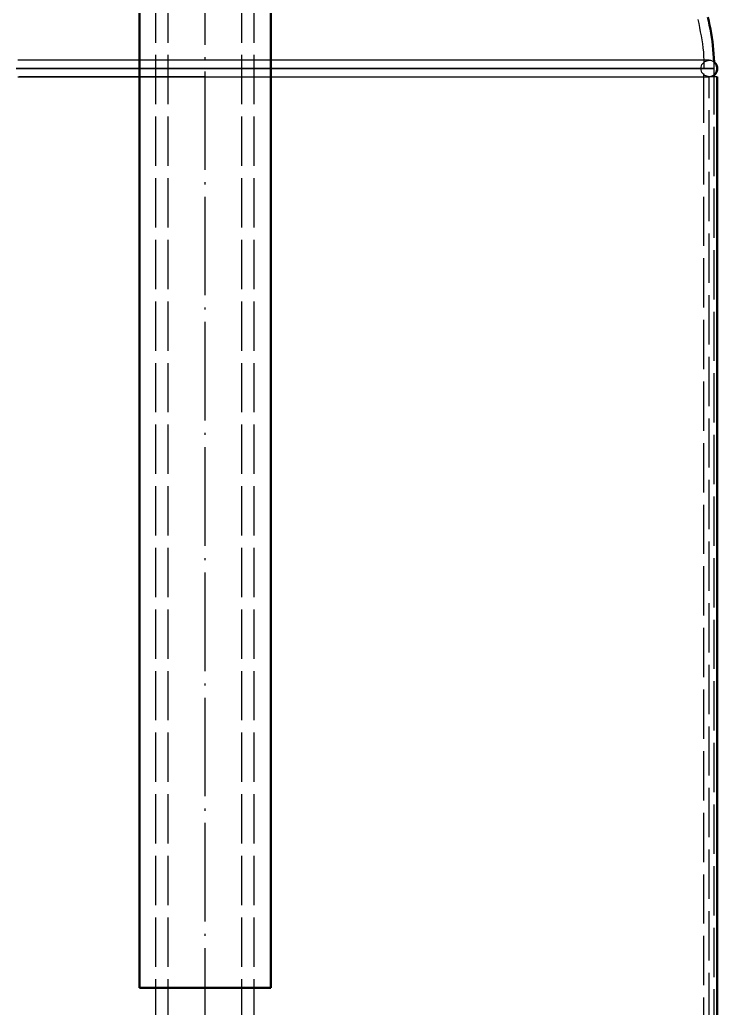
# Model space of a CAD drawing. Header units: millimetres. Extents: x 0 to 594, y 0 to 420.
# Drawn here: x 230.5 to 272.9, y 256.1 to 316.3 of the extents above; entities that cross this region are included whole.
import ezdxf

# ---------------------------------------------------------------- set-up
doc = ezdxf.new("R2010")
doc.units = ezdxf.units.MM
doc.linetypes.add('ISO02-TRAZOS', pattern=[3.75, 3, -0.75])
doc.linetypes.add('ISO04-TRAZO-PUNTO', pattern=[7.625, 6, -0.75, 0.125, -0.75])
for name, color, linetype, lineweight in [('01-VISIBLE', 7, 'CONTINUOUS', 50), ('02-OCULTA', 4, 'ISO02-TRAZOS', 25), ('03-EJE', 1, 'ISO04-TRAZO-PUNTO', 25)]:
    doc.layers.add(name, color=color, linetype=linetype, lineweight=lineweight)

msp = doc.modelspace()

# ---------------------------------------------------------------- linework, layer by layer
at = {"layer": '01-VISIBLE'}
for p, q in [((237.746, 339.277), (237.746, 257.351)), ((245.746, 339.277), (245.746, 257.351)), ((272.746, 312.804), (272.746, 312.913)), ((272.933, 240.101), (272.933, 312.804))]:
    msp.add_line(p, q, dxfattribs=at)
for points in [[(272.74, 313.699), (272.73, 313.95), (272.714, 314.201), (272.694, 314.451), (272.668, 314.702), (272.638, 314.951), (272.603, 315.2), (272.562, 315.448), (272.517, 315.696), (272.468, 315.942), (272.413, 316.188), (272.354, 316.432)], [(272.933, 313.304), (272.928, 313.379), (272.91, 313.453), (272.882, 313.523), (272.844, 313.589), (272.796, 313.648), (272.74, 313.699)], [(272.933, 313.304), (272.928, 313.229), (272.911, 313.157), (272.884, 313.087), (272.847, 313.022), (272.8, 312.964), (272.746, 312.913)], [(245.746, 257.351), (245.496, 257.351), (245.246, 257.351), (244.996, 257.351), (244.746, 257.351), (244.496, 257.351), (244.246, 257.351), (243.996, 257.351), (243.746, 257.351), (243.496, 257.351), (243.246, 257.351), (242.996, 257.351), (242.746, 257.351), (242.496, 257.351), (242.246, 257.351), (241.996, 257.351), (241.746, 257.351), (241.496, 257.351), (241.246, 257.351), (240.996, 257.351), (240.746, 257.351), (240.496, 257.351), (240.246, 257.351), (239.996, 257.351), (239.746, 257.351), (239.496, 257.351), (239.246, 257.351), (238.996, 257.351), (238.746, 257.351), (238.496, 257.351), (238.246, 257.351), (237.996, 257.351), (237.746, 257.351)]]:
    msp.add_lwpolyline(points, dxfattribs=at)
at = {"layer": '02-OCULTA'}
for p, q in [((238.746, 194.876), (238.746, 333.251)), ((239.496, 194.876), (239.496, 333.251)), ((243.996, 194.876), (243.996, 333.251)), ((244.746, 194.876), (244.746, 333.251)), ((272.121, 182.501), (272.121, 313.304)), ((272.746, 312.913), (272.746, 313.304)), ((272.433, 191.508), (272.433, 312.804)), ((272.433, 191.508), (272.433, 312.804)), ((272.933, 312.804), (272.433, 312.804)), ((272.933, 312.804), (272.433, 312.804)), ((272.746, 183.001), (272.746, 312.804)), ((272.933, 183.001), (272.933, 312.804))]:
    msp.add_line(p, q, dxfattribs=at)
for points in [[(271.75, 316.28), (271.805, 316.036), (271.856, 315.79), (271.903, 315.544), (271.947, 315.297), (271.989, 315.05), (272.028, 314.803), (272.064, 314.555), (272.091, 314.306), (272.107, 314.055), (272.116, 313.805), (272.12, 313.554), (272.121, 313.304)], [(272.433, 313.804), (272.183, 313.804), (271.932, 313.804), (271.682, 313.804), (271.431, 313.804), (271.181, 313.804), (270.93, 313.804), (270.68, 313.804), (270.429, 313.804), (270.179, 313.804), (269.928, 313.804), (269.678, 313.804), (269.427, 313.804), (269.177, 313.804), (268.926, 313.804), (268.676, 313.804), (268.425, 313.804), (268.175, 313.804), (267.924, 313.804), (267.674, 313.804), (267.423, 313.804), (267.173, 313.804), (266.922, 313.804), (266.672, 313.804), (266.421, 313.804), (266.171, 313.804), (265.92, 313.804), (265.67, 313.804), (265.419, 313.804), (265.168, 313.804), (264.918, 313.804), (264.667, 313.804), (264.417, 313.804), (264.166, 313.804), (263.916, 313.804), (263.665, 313.804), (263.415, 313.804), (263.164, 313.804), (262.914, 313.804), (262.663, 313.804), (262.413, 313.804), (262.162, 313.804), (261.912, 313.804), (261.661, 313.804), (261.411, 313.804), (261.16, 313.804), (260.91, 313.804), (260.659, 313.804), (260.409, 313.804), (260.158, 313.804), (259.908, 313.804), (259.657, 313.804), (259.407, 313.804), (259.156, 313.804), (258.906, 313.804), (258.655, 313.804), (258.405, 313.804), (258.154, 313.804), (257.904, 313.804), (257.653, 313.804), (257.403, 313.804), (257.152, 313.804), (256.902, 313.804), (256.651, 313.804), (256.401, 313.804), (256.15, 313.804), (255.9, 313.804), (255.649, 313.804), (255.399, 313.804), (255.148, 313.804), (254.898, 313.804), (254.647, 313.804), (254.397, 313.804), (254.146, 313.804), (253.896, 313.804), (253.645, 313.804), (253.395, 313.804), (253.144, 313.804), (252.893, 313.804), (252.643, 313.804), (252.392, 313.804), (252.142, 313.804), (251.891, 313.804), (251.641, 313.804), (251.39, 313.804), (251.14, 313.804), (250.889, 313.804), (250.639, 313.804), (250.388, 313.804), (250.138, 313.804), (249.887, 313.804), (249.637, 313.804), (249.386, 313.804), (249.136, 313.804), (248.885, 313.804), (248.635, 313.804), (248.384, 313.804), (248.134, 313.804), (247.883, 313.804), (247.633, 313.804), (247.382, 313.804), (247.132, 313.804), (246.881, 313.804), (246.631, 313.804), (246.38, 313.804), (246.13, 313.804), (245.879, 313.804), (245.629, 313.804), (245.378, 313.804), (245.128, 313.804), (244.877, 313.804), (244.627, 313.804), (244.376, 313.804), (244.126, 313.804), (243.875, 313.804), (243.625, 313.804), (243.374, 313.804), (243.124, 313.804), (242.873, 313.804), (242.623, 313.804), (242.372, 313.804), (242.122, 313.804), (241.871, 313.804), (241.621, 313.804), (241.37, 313.804), (241.12, 313.804), (240.869, 313.804), (240.618, 313.804), (240.368, 313.804), (240.117, 313.804), (239.867, 313.804), (239.616, 313.804), (239.366, 313.804), (239.115, 313.804), (238.865, 313.804), (238.614, 313.804), (238.364, 313.804), (238.113, 313.804), (237.863, 313.804), (237.612, 313.804), (237.362, 313.804), (237.111, 313.804), (236.861, 313.804), (236.61, 313.804), (236.36, 313.804), (236.109, 313.804), (235.859, 313.804), (235.608, 313.804), (235.358, 313.804), (235.107, 313.804), (234.857, 313.804), (234.606, 313.804), (234.356, 313.804), (234.105, 313.804), (233.855, 313.804), (233.604, 313.804), (233.354, 313.804), (233.103, 313.804), (232.853, 313.804), (232.602, 313.804), (232.352, 313.804), (232.101, 313.804), (231.851, 313.804), (231.6, 313.804), (231.35, 313.804), (231.099, 313.804), (230.849, 313.804), (230.598, 313.804), (230.348, 313.804)], [(241.746, 313.804), (241.494, 313.804), (241.243, 313.804), (240.991, 313.804), (240.74, 313.804), (240.488, 313.804), (240.237, 313.804), (239.985, 313.804), (239.733, 313.804), (239.482, 313.804), (239.23, 313.804), (238.979, 313.804), (238.727, 313.804), (238.476, 313.804), (238.224, 313.804), (237.973, 313.804), (237.721, 313.804), (237.47, 313.804), (237.218, 313.804), (236.967, 313.804), (236.715, 313.804), (236.464, 313.804), (236.212, 313.804), (235.96, 313.804), (235.709, 313.804), (235.457, 313.804), (235.206, 313.804), (234.954, 313.804), (234.703, 313.804), (234.451, 313.804), (234.2, 313.804), (233.948, 313.804), (233.697, 313.804), (233.445, 313.804), (233.194, 313.804), (232.942, 313.804), (232.69, 313.804), (232.439, 313.804), (232.187, 313.804), (231.936, 313.804), (231.684, 313.804), (231.433, 313.804), (231.181, 313.804), (230.93, 313.804), (230.678, 313.804), (230.427, 313.804)], [(272.433, 313.804), (272.182, 313.804), (271.93, 313.804), (271.679, 313.804), (271.427, 313.804), (271.176, 313.804), (270.924, 313.804), (270.673, 313.804), (270.421, 313.804), (270.169, 313.804), (269.918, 313.804), (269.666, 313.804), (269.415, 313.804), (269.163, 313.804), (268.912, 313.804), (268.66, 313.804), (268.409, 313.804), (268.157, 313.804), (267.906, 313.804), (267.654, 313.804), (267.403, 313.804), (267.151, 313.804), (266.899, 313.804), (266.648, 313.804), (266.396, 313.804), (266.145, 313.804), (265.893, 313.804), (265.642, 313.804), (265.39, 313.804), (265.139, 313.804), (264.887, 313.804), (264.636, 313.804), (264.384, 313.804), (264.133, 313.804), (263.881, 313.804), (263.629, 313.804), (263.378, 313.804), (263.126, 313.804), (262.875, 313.804), (262.623, 313.804), (262.372, 313.804), (262.12, 313.804), (261.869, 313.804), (261.617, 313.804), (261.366, 313.804), (261.114, 313.804), (260.863, 313.804), (260.611, 313.804), (260.36, 313.804), (260.108, 313.804), (259.856, 313.804), (259.605, 313.804), (259.353, 313.804), (259.102, 313.804), (258.85, 313.804), (258.599, 313.804), (258.347, 313.804), (258.096, 313.804), (257.844, 313.804), (257.593, 313.804), (257.341, 313.804), (257.09, 313.804), (256.838, 313.804), (256.586, 313.804), (256.335, 313.804), (256.083, 313.804), (255.832, 313.804), (255.58, 313.804), (255.329, 313.804), (255.077, 313.804), (254.826, 313.804), (254.574, 313.804), (254.323, 313.804), (254.071, 313.804), (253.82, 313.804), (253.568, 313.804), (253.316, 313.804), (253.065, 313.804), (252.813, 313.804), (252.562, 313.804), (252.31, 313.804), (252.059, 313.804), (251.807, 313.804), (251.556, 313.804), (251.304, 313.804), (251.053, 313.804), (250.801, 313.804), (250.55, 313.804), (250.298, 313.804), (250.046, 313.804), (249.795, 313.804), (249.543, 313.804), (249.292, 313.804), (249.04, 313.804), (248.789, 313.804), (248.537, 313.804), (248.286, 313.804), (248.034, 313.804), (247.783, 313.804), (247.531, 313.804), (247.28, 313.804), (247.028, 313.804), (246.777, 313.804), (246.525, 313.804), (246.273, 313.804), (246.022, 313.804), (245.77, 313.804), (245.519, 313.804), (245.267, 313.804), (245.016, 313.804), (244.764, 313.804), (244.513, 313.804), (244.261, 313.804), (244.01, 313.804), (243.758, 313.804), (243.507, 313.804), (243.255, 313.804), (243.003, 313.804), (242.752, 313.804), (242.5, 313.804), (242.249, 313.804), (241.997, 313.804), (241.746, 313.804)], [(272.433, 312.804), (272.183, 312.871), (272, 313.054), (271.933, 313.304), (272, 313.554), (272.183, 313.737), (272.433, 313.804)], [(272.74, 313.699), (272.695, 313.73), (272.646, 313.756), (272.595, 313.777), (272.542, 313.792), (272.488, 313.801), (272.433, 313.804)], [(272.746, 313.304), (272.746, 313.369), (272.745, 313.435), (272.744, 313.501), (272.743, 313.567), (272.742, 313.633), (272.74, 313.699)], [(241.746, 313.304), (241.496, 313.304), (241.246, 313.304), (240.996, 313.304), (240.746, 313.304), (240.496, 313.304), (240.246, 313.304), (239.996, 313.304), (239.746, 313.304), (239.496, 313.304), (239.246, 313.304), (238.996, 313.304), (238.746, 313.304), (238.496, 313.304), (238.246, 313.304), (237.996, 313.304), (237.746, 313.304), (237.496, 313.304), (237.246, 313.304), (236.996, 313.304), (236.746, 313.304), (236.496, 313.304), (236.246, 313.304), (235.996, 313.304), (235.746, 313.304), (235.496, 313.304), (235.246, 313.304), (234.996, 313.304), (234.746, 313.304), (234.496, 313.304), (234.246, 313.304), (233.996, 313.304), (233.746, 313.304), (233.496, 313.304), (233.246, 313.304), (232.996, 313.304), (232.746, 313.304), (232.496, 313.304), (232.246, 313.304), (231.996, 313.304), (231.746, 313.304), (231.496, 313.304), (231.246, 313.304), (230.996, 313.304), (230.746, 313.304), (230.496, 313.304), (230.246, 313.304)], [(230.246, 313.304), (230.496, 313.304), (230.746, 313.304), (230.996, 313.304), (231.246, 313.304), (231.496, 313.304), (231.746, 313.304), (231.996, 313.304), (232.246, 313.304), (232.496, 313.304), (232.746, 313.304), (232.996, 313.304), (233.246, 313.304), (233.496, 313.304), (233.746, 313.304), (233.996, 313.304), (234.246, 313.304), (234.496, 313.304), (234.746, 313.304), (234.996, 313.304), (235.246, 313.304), (235.496, 313.304), (235.746, 313.304), (235.996, 313.304), (236.246, 313.304), (236.496, 313.304), (236.746, 313.304), (236.996, 313.304), (237.246, 313.304), (237.496, 313.304), (237.746, 313.304), (237.996, 313.304), (238.246, 313.304), (238.496, 313.304), (238.746, 313.304), (238.996, 313.304), (239.246, 313.304), (239.496, 313.304), (239.746, 313.304), (239.996, 313.304), (240.246, 313.304), (240.496, 313.304), (240.746, 313.304), (240.996, 313.304), (241.246, 313.304), (241.496, 313.304), (241.746, 313.304), (241.996, 313.304), (242.246, 313.304), (242.496, 313.304), (242.746, 313.304), (242.996, 313.304), (243.246, 313.304), (243.496, 313.304), (243.746, 313.304), (243.996, 313.304), (244.246, 313.304), (244.496, 313.304), (244.746, 313.304), (244.996, 313.304), (245.246, 313.304), (245.496, 313.304), (245.746, 313.304), (245.996, 313.304), (246.246, 313.304), (246.496, 313.304), (246.746, 313.304), (246.996, 313.304), (247.246, 313.304), (247.496, 313.304), (247.746, 313.304), (247.996, 313.304), (248.246, 313.304), (248.496, 313.304), (248.746, 313.304), (248.996, 313.304), (249.246, 313.304), (249.496, 313.304), (249.746, 313.304), (249.996, 313.304), (250.246, 313.304), (250.496, 313.304), (250.746, 313.304), (250.996, 313.304), (251.246, 313.304), (251.496, 313.304), (251.746, 313.304), (251.996, 313.304), (252.246, 313.304), (252.496, 313.304), (252.746, 313.304), (252.996, 313.304), (253.246, 313.304), (253.496, 313.304), (253.746, 313.304), (253.996, 313.304), (254.246, 313.304), (254.496, 313.304), (254.746, 313.304), (254.996, 313.304), (255.246, 313.304), (255.496, 313.304), (255.746, 313.304), (255.996, 313.304), (256.246, 313.304), (256.496, 313.304), (256.746, 313.304), (256.996, 313.304), (257.246, 313.304), (257.496, 313.304), (257.746, 313.304), (257.996, 313.304), (258.246, 313.304), (258.496, 313.304), (258.746, 313.304), (258.996, 313.304), (259.246, 313.304), (259.496, 313.304), (259.746, 313.304), (259.996, 313.304), (260.246, 313.304), (260.496, 313.304), (260.746, 313.304), (260.996, 313.304), (261.246, 313.304), (261.496, 313.304), (261.746, 313.304), (261.996, 313.304), (262.246, 313.304), (262.496, 313.304), (262.746, 313.304), (262.996, 313.304), (263.246, 313.304), (263.496, 313.304), (263.746, 313.304), (263.996, 313.304), (264.246, 313.304), (264.496, 313.304), (264.746, 313.304), (264.996, 313.304), (265.246, 313.304), (265.496, 313.304), (265.746, 313.304), (265.996, 313.304), (266.246, 313.304), (266.496, 313.304), (266.746, 313.304), (266.996, 313.304), (267.246, 313.304), (267.496, 313.304), (267.746, 313.304), (267.996, 313.304), (268.246, 313.304), (268.496, 313.304), (268.746, 313.304), (268.996, 313.304), (269.246, 313.304), (269.496, 313.304), (269.746, 313.304), (269.996, 313.304), (270.246, 313.304), (270.496, 313.304), (270.746, 313.304), (270.996, 313.304), (271.246, 313.304), (271.496, 313.304), (271.746, 313.304), (271.996, 313.304), (272.246, 313.304), (272.496, 313.304), (272.746, 313.304)], [(241.746, 313.304), (241.496, 313.304), (241.246, 313.304), (240.996, 313.304), (240.746, 313.304), (240.496, 313.304), (240.246, 313.304), (239.996, 313.304), (239.746, 313.304), (239.496, 313.304), (239.246, 313.304), (238.996, 313.304), (238.746, 313.304), (238.496, 313.304), (238.246, 313.304), (237.996, 313.304), (237.746, 313.304), (237.496, 313.304), (237.246, 313.304), (236.996, 313.304), (236.746, 313.304), (236.496, 313.304), (236.246, 313.304), (235.996, 313.304), (235.746, 313.304), (235.496, 313.304), (235.246, 313.304), (234.996, 313.304), (234.746, 313.304), (234.496, 313.304), (234.246, 313.304), (233.996, 313.304), (233.746, 313.304), (233.496, 313.304), (233.246, 313.304), (232.996, 313.304), (232.746, 313.304), (232.496, 313.304), (232.246, 313.304), (231.996, 313.304), (231.746, 313.304), (231.496, 313.304), (231.246, 313.304), (230.996, 313.304), (230.746, 313.304), (230.496, 313.304), (230.246, 313.304)], [(230.246, 313.304), (230.496, 313.304), (230.746, 313.304), (230.996, 313.304), (231.246, 313.304), (231.496, 313.304), (231.746, 313.304), (231.996, 313.304), (232.246, 313.304), (232.496, 313.304), (232.746, 313.304), (232.996, 313.304), (233.246, 313.304), (233.496, 313.304), (233.746, 313.304), (233.996, 313.304), (234.246, 313.304), (234.496, 313.304), (234.746, 313.304), (234.996, 313.304), (235.246, 313.304), (235.496, 313.304), (235.746, 313.304), (235.996, 313.304), (236.246, 313.304), (236.496, 313.304), (236.746, 313.304), (236.996, 313.304), (237.246, 313.304), (237.496, 313.304), (237.746, 313.304), (237.996, 313.304), (238.246, 313.304), (238.496, 313.304), (238.746, 313.304), (238.996, 313.304), (239.246, 313.304), (239.496, 313.304), (239.746, 313.304), (239.996, 313.304), (240.246, 313.304), (240.496, 313.304), (240.746, 313.304), (240.996, 313.304), (241.246, 313.304), (241.496, 313.304), (241.746, 313.304), (241.996, 313.304), (242.246, 313.304), (242.496, 313.304), (242.746, 313.304), (242.996, 313.304), (243.246, 313.304), (243.496, 313.304), (243.746, 313.304), (243.996, 313.304), (244.246, 313.304), (244.496, 313.304), (244.746, 313.304), (244.996, 313.304), (245.246, 313.304), (245.496, 313.304), (245.746, 313.304), (245.996, 313.304), (246.246, 313.304), (246.496, 313.304), (246.746, 313.304), (246.996, 313.304), (247.246, 313.304), (247.496, 313.304), (247.746, 313.304), (247.996, 313.304), (248.246, 313.304), (248.496, 313.304), (248.746, 313.304), (248.996, 313.304), (249.246, 313.304), (249.496, 313.304), (249.746, 313.304), (249.996, 313.304), (250.246, 313.304), (250.496, 313.304), (250.746, 313.304), (250.996, 313.304), (251.246, 313.304), (251.496, 313.304), (251.746, 313.304), (251.996, 313.304), (252.246, 313.304), (252.496, 313.304), (252.746, 313.304), (252.996, 313.304), (253.246, 313.304), (253.496, 313.304), (253.746, 313.304), (253.996, 313.304), (254.246, 313.304), (254.496, 313.304), (254.746, 313.304), (254.996, 313.304), (255.246, 313.304), (255.496, 313.304), (255.746, 313.304), (255.996, 313.304), (256.246, 313.304), (256.496, 313.304), (256.746, 313.304), (256.996, 313.304), (257.246, 313.304), (257.496, 313.304), (257.746, 313.304), (257.996, 313.304), (258.246, 313.304), (258.496, 313.304), (258.746, 313.304), (258.996, 313.304), (259.246, 313.304), (259.496, 313.304), (259.746, 313.304), (259.996, 313.304), (260.246, 313.304), (260.496, 313.304), (260.746, 313.304), (260.996, 313.304), (261.246, 313.304), (261.496, 313.304), (261.746, 313.304), (261.996, 313.304), (262.246, 313.304), (262.496, 313.304), (262.746, 313.304), (262.996, 313.304), (263.246, 313.304), (263.496, 313.304), (263.746, 313.304), (263.996, 313.304), (264.246, 313.304), (264.496, 313.304), (264.746, 313.304), (264.996, 313.304), (265.246, 313.304), (265.496, 313.304), (265.746, 313.304), (265.996, 313.304), (266.246, 313.304), (266.496, 313.304), (266.746, 313.304), (266.996, 313.304), (267.246, 313.304), (267.496, 313.304), (267.746, 313.304), (267.996, 313.304), (268.246, 313.304), (268.496, 313.304), (268.746, 313.304), (268.996, 313.304), (269.246, 313.304), (269.496, 313.304), (269.746, 313.304), (269.996, 313.304), (270.246, 313.304), (270.496, 313.304), (270.746, 313.304), (270.996, 313.304), (271.246, 313.304), (271.496, 313.304), (271.746, 313.304), (271.996, 313.304), (272.246, 313.304), (272.496, 313.304), (272.746, 313.304)], [(230.371, 313.304), (230.621, 313.304), (230.871, 313.304), (231.121, 313.304), (231.371, 313.304), (231.621, 313.304), (231.871, 313.304), (232.121, 313.304), (232.371, 313.304), (232.621, 313.304), (232.871, 313.304), (233.121, 313.304), (233.371, 313.304), (233.621, 313.304), (233.871, 313.304), (234.121, 313.304), (234.371, 313.304), (234.621, 313.304), (234.871, 313.304), (235.121, 313.304), (235.371, 313.304), (235.621, 313.304), (235.871, 313.304), (236.121, 313.304), (236.371, 313.304), (236.621, 313.304), (236.871, 313.304), (237.121, 313.304), (237.371, 313.304), (237.621, 313.304), (237.871, 313.304), (238.121, 313.304), (238.371, 313.304), (238.621, 313.304), (238.871, 313.304), (239.121, 313.304), (239.371, 313.304), (239.621, 313.304), (239.871, 313.304), (240.121, 313.304), (240.371, 313.304), (240.621, 313.304), (240.871, 313.304), (241.121, 313.304), (241.371, 313.304), (241.621, 313.304), (241.871, 313.304), (242.121, 313.304), (242.371, 313.304), (242.621, 313.304), (242.871, 313.304), (243.121, 313.304), (243.371, 313.304), (243.621, 313.304), (243.871, 313.304), (244.121, 313.304), (244.371, 313.304), (244.621, 313.304), (244.871, 313.304), (245.121, 313.304), (245.371, 313.304), (245.621, 313.304), (245.871, 313.304), (246.121, 313.304), (246.371, 313.304), (246.621, 313.304), (246.871, 313.304), (247.121, 313.304), (247.371, 313.304), (247.621, 313.304), (247.871, 313.304), (248.121, 313.304), (248.371, 313.304), (248.621, 313.304), (248.871, 313.304), (249.121, 313.304), (249.371, 313.304), (249.621, 313.304), (249.871, 313.304), (250.121, 313.304), (250.371, 313.304), (250.621, 313.304), (250.871, 313.304), (251.121, 313.304), (251.371, 313.304), (251.621, 313.304), (251.871, 313.304), (252.121, 313.304), (252.371, 313.304), (252.621, 313.304), (252.871, 313.304), (253.121, 313.304), (253.371, 313.304), (253.621, 313.304), (253.871, 313.304), (254.121, 313.304), (254.371, 313.304), (254.621, 313.304), (254.871, 313.304), (255.121, 313.304), (255.371, 313.304), (255.621, 313.304), (255.871, 313.304), (256.121, 313.304), (256.371, 313.304), (256.621, 313.304), (256.871, 313.304), (257.121, 313.304), (257.371, 313.304), (257.621, 313.304), (257.871, 313.304), (258.121, 313.304), (258.371, 313.304), (258.621, 313.304), (258.871, 313.304), (259.121, 313.304), (259.371, 313.304), (259.621, 313.304), (259.871, 313.304), (260.121, 313.304), (260.371, 313.304), (260.621, 313.304), (260.871, 313.304), (261.121, 313.304), (261.371, 313.304), (261.621, 313.304), (261.871, 313.304), (262.121, 313.304), (262.371, 313.304), (262.621, 313.304), (262.871, 313.304), (263.121, 313.304), (263.371, 313.304), (263.621, 313.304), (263.871, 313.304), (264.121, 313.304), (264.371, 313.304), (264.621, 313.304), (264.871, 313.304), (265.121, 313.304), (265.371, 313.304), (265.621, 313.304), (265.871, 313.304), (266.121, 313.304), (266.371, 313.304), (266.621, 313.304), (266.871, 313.304), (267.121, 313.304), (267.371, 313.304), (267.621, 313.304), (267.871, 313.304), (268.121, 313.304), (268.371, 313.304), (268.621, 313.304), (268.871, 313.304), (269.121, 313.304), (269.371, 313.304), (269.621, 313.304), (269.871, 313.304), (270.121, 313.304), (270.371, 313.304), (270.621, 313.304), (270.871, 313.304), (271.121, 313.304), (271.371, 313.304), (271.621, 313.304), (271.871, 313.304), (272.121, 313.304)], [(230.371, 313.304), (230.621, 313.304), (230.871, 313.304), (231.121, 313.304), (231.371, 313.304), (231.621, 313.304), (231.871, 313.304), (232.121, 313.304), (232.371, 313.304), (232.621, 313.304), (232.871, 313.304), (233.121, 313.304), (233.371, 313.304), (233.621, 313.304), (233.871, 313.304), (234.121, 313.304), (234.371, 313.304), (234.621, 313.304), (234.871, 313.304), (235.121, 313.304), (235.371, 313.304), (235.621, 313.304), (235.871, 313.304), (236.121, 313.304), (236.371, 313.304), (236.621, 313.304), (236.871, 313.304), (237.121, 313.304), (237.371, 313.304), (237.621, 313.304), (237.871, 313.304), (238.121, 313.304), (238.371, 313.304), (238.621, 313.304), (238.871, 313.304), (239.121, 313.304), (239.371, 313.304), (239.621, 313.304), (239.871, 313.304), (240.121, 313.304), (240.371, 313.304), (240.621, 313.304), (240.871, 313.304), (241.121, 313.304), (241.371, 313.304), (241.621, 313.304), (241.871, 313.304), (242.121, 313.304), (242.371, 313.304), (242.621, 313.304), (242.871, 313.304), (243.121, 313.304), (243.371, 313.304), (243.621, 313.304), (243.871, 313.304), (244.121, 313.304), (244.371, 313.304), (244.621, 313.304), (244.871, 313.304), (245.121, 313.304), (245.371, 313.304), (245.621, 313.304), (245.871, 313.304), (246.121, 313.304), (246.371, 313.304), (246.621, 313.304), (246.871, 313.304), (247.121, 313.304), (247.371, 313.304), (247.621, 313.304), (247.871, 313.304), (248.121, 313.304), (248.371, 313.304), (248.621, 313.304), (248.871, 313.304), (249.121, 313.304), (249.371, 313.304), (249.621, 313.304), (249.871, 313.304), (250.121, 313.304), (250.371, 313.304), (250.621, 313.304), (250.871, 313.304), (251.121, 313.304), (251.371, 313.304), (251.621, 313.304), (251.871, 313.304), (252.121, 313.304), (252.371, 313.304), (252.621, 313.304), (252.871, 313.304), (253.121, 313.304), (253.371, 313.304), (253.621, 313.304), (253.871, 313.304), (254.121, 313.304), (254.371, 313.304), (254.621, 313.304), (254.871, 313.304), (255.121, 313.304), (255.371, 313.304), (255.621, 313.304), (255.871, 313.304), (256.121, 313.304), (256.371, 313.304), (256.621, 313.304), (256.871, 313.304), (257.121, 313.304), (257.371, 313.304), (257.621, 313.304), (257.871, 313.304), (258.121, 313.304), (258.371, 313.304), (258.621, 313.304), (258.871, 313.304), (259.121, 313.304), (259.371, 313.304), (259.621, 313.304), (259.871, 313.304), (260.121, 313.304), (260.371, 313.304), (260.621, 313.304), (260.871, 313.304), (261.121, 313.304), (261.371, 313.304), (261.621, 313.304), (261.871, 313.304), (262.121, 313.304), (262.371, 313.304), (262.621, 313.304), (262.871, 313.304), (263.121, 313.304), (263.371, 313.304), (263.621, 313.304), (263.871, 313.304), (264.121, 313.304), (264.371, 313.304), (264.621, 313.304), (264.871, 313.304), (265.121, 313.304), (265.371, 313.304), (265.621, 313.304), (265.871, 313.304), (266.121, 313.304), (266.371, 313.304), (266.621, 313.304), (266.871, 313.304), (267.121, 313.304), (267.371, 313.304), (267.621, 313.304), (267.871, 313.304), (268.121, 313.304), (268.371, 313.304), (268.621, 313.304), (268.871, 313.304), (269.121, 313.304), (269.371, 313.304), (269.621, 313.304), (269.871, 313.304), (270.121, 313.304), (270.371, 313.304), (270.621, 313.304), (270.871, 313.304), (271.121, 313.304), (271.371, 313.304), (271.621, 313.304), (271.871, 313.304), (272.121, 313.304)], [(241.746, 313.304), (241.495, 313.304), (241.244, 313.304), (240.993, 313.304), (240.742, 313.304), (240.491, 313.304), (240.24, 313.304), (239.989, 313.304), (239.738, 313.304), (239.486, 313.304), (239.235, 313.304), (238.984, 313.304), (238.733, 313.304), (238.482, 313.304), (238.231, 313.304), (237.98, 313.304), (237.729, 313.304), (237.478, 313.304), (237.227, 313.304), (236.976, 313.304), (236.725, 313.304), (236.474, 313.304), (236.223, 313.304), (235.972, 313.304), (235.721, 313.304), (235.47, 313.304), (235.219, 313.304), (234.968, 313.304), (234.717, 313.304), (234.466, 313.304), (234.215, 313.304), (233.964, 313.304), (233.713, 313.304), (233.462, 313.304), (233.211, 313.304), (232.96, 313.304), (232.709, 313.304), (232.458, 313.304), (232.207, 313.304), (231.955, 313.304), (231.704, 313.304), (231.453, 313.304), (231.202, 313.304), (230.951, 313.304), (230.7, 313.304), (230.449, 313.304)], [(241.746, 313.304), (241.495, 313.304), (241.244, 313.304), (240.993, 313.304), (240.742, 313.304), (240.491, 313.304), (240.24, 313.304), (239.989, 313.304), (239.738, 313.304), (239.486, 313.304), (239.235, 313.304), (238.984, 313.304), (238.733, 313.304), (238.482, 313.304), (238.231, 313.304), (237.98, 313.304), (237.729, 313.304), (237.478, 313.304), (237.227, 313.304), (236.976, 313.304), (236.725, 313.304), (236.474, 313.304), (236.223, 313.304), (235.972, 313.304), (235.721, 313.304), (235.47, 313.304), (235.219, 313.304), (234.968, 313.304), (234.717, 313.304), (234.466, 313.304), (234.215, 313.304), (233.964, 313.304), (233.713, 313.304), (233.462, 313.304), (233.211, 313.304), (232.96, 313.304), (232.709, 313.304), (232.458, 313.304), (232.207, 313.304), (231.955, 313.304), (231.704, 313.304), (231.453, 313.304), (231.202, 313.304), (230.951, 313.304), (230.7, 313.304), (230.449, 313.304)], [(272.746, 313.304), (272.496, 313.304), (272.246, 313.304), (271.996, 313.304), (271.746, 313.304), (271.496, 313.304), (271.246, 313.304), (270.996, 313.304), (270.746, 313.304), (270.496, 313.304), (270.246, 313.304), (269.996, 313.304), (269.746, 313.304), (269.496, 313.304), (269.246, 313.304), (268.996, 313.304), (268.746, 313.304), (268.496, 313.304), (268.246, 313.304), (267.996, 313.304), (267.746, 313.304), (267.496, 313.304), (267.246, 313.304), (266.996, 313.304), (266.746, 313.304), (266.496, 313.304), (266.246, 313.304), (265.996, 313.304), (265.746, 313.304), (265.496, 313.304), (265.246, 313.304), (264.996, 313.304), (264.746, 313.304), (264.496, 313.304), (264.246, 313.304), (263.996, 313.304), (263.746, 313.304), (263.496, 313.304), (263.246, 313.304), (262.996, 313.304), (262.746, 313.304), (262.496, 313.304), (262.246, 313.304), (261.996, 313.304), (261.746, 313.304), (261.496, 313.304), (261.246, 313.304), (260.996, 313.304), (260.746, 313.304), (260.496, 313.304), (260.246, 313.304), (259.996, 313.304), (259.746, 313.304), (259.496, 313.304), (259.246, 313.304), (258.996, 313.304), (258.746, 313.304), (258.496, 313.304), (258.246, 313.304), (257.996, 313.304), (257.746, 313.304), (257.496, 313.304), (257.246, 313.304), (256.996, 313.304), (256.746, 313.304), (256.496, 313.304), (256.246, 313.304), (255.996, 313.304), (255.746, 313.304), (255.496, 313.304), (255.246, 313.304), (254.996, 313.304), (254.746, 313.304), (254.496, 313.304), (254.246, 313.304), (253.996, 313.304), (253.746, 313.304), (253.496, 313.304), (253.246, 313.304), (252.996, 313.304), (252.746, 313.304), (252.496, 313.304), (252.246, 313.304), (251.996, 313.304), (251.746, 313.304), (251.496, 313.304), (251.246, 313.304), (250.996, 313.304), (250.746, 313.304), (250.496, 313.304), (250.246, 313.304), (249.996, 313.304), (249.746, 313.304), (249.496, 313.304), (249.246, 313.304), (248.996, 313.304), (248.746, 313.304), (248.496, 313.304), (248.246, 313.304), (247.996, 313.304), (247.746, 313.304), (247.496, 313.304), (247.246, 313.304), (246.996, 313.304), (246.746, 313.304), (246.496, 313.304), (246.246, 313.304), (245.996, 313.304), (245.746, 313.304), (245.496, 313.304), (245.246, 313.304), (244.996, 313.304), (244.746, 313.304), (244.496, 313.304), (244.246, 313.304), (243.996, 313.304), (243.746, 313.304), (243.496, 313.304), (243.246, 313.304), (242.996, 313.304), (242.746, 313.304), (242.496, 313.304), (242.246, 313.304), (241.996, 313.304), (241.746, 313.304)], [(272.121, 313.304), (271.87, 313.304), (271.619, 313.304), (271.368, 313.304), (271.117, 313.304), (270.866, 313.304), (270.615, 313.304), (270.364, 313.304), (270.113, 313.304), (269.861, 313.304), (269.61, 313.304), (269.359, 313.304), (269.108, 313.304), (268.857, 313.304), (268.606, 313.304), (268.355, 313.304), (268.104, 313.304), (267.853, 313.304), (267.602, 313.304), (267.351, 313.304), (267.1, 313.304), (266.849, 313.304), (266.598, 313.304), (266.347, 313.304), (266.096, 313.304), (265.845, 313.304), (265.594, 313.304), (265.343, 313.304), (265.092, 313.304), (264.841, 313.304), (264.59, 313.304), (264.339, 313.304), (264.088, 313.304), (263.837, 313.304), (263.586, 313.304), (263.335, 313.304), (263.084, 313.304), (262.833, 313.304), (262.582, 313.304), (262.33, 313.304), (262.079, 313.304), (261.828, 313.304), (261.577, 313.304), (261.326, 313.304), (261.075, 313.304), (260.824, 313.304), (260.573, 313.304), (260.322, 313.304), (260.071, 313.304), (259.82, 313.304), (259.569, 313.304), (259.318, 313.304), (259.067, 313.304), (258.816, 313.304), (258.565, 313.304), (258.314, 313.304), (258.063, 313.304), (257.812, 313.304), (257.561, 313.304), (257.31, 313.304), (257.059, 313.304), (256.808, 313.304), (256.557, 313.304), (256.306, 313.304), (256.055, 313.304), (255.804, 313.304), (255.553, 313.304), (255.302, 313.304), (255.051, 313.304), (254.799, 313.304), (254.548, 313.304), (254.297, 313.304), (254.046, 313.304), (253.795, 313.304), (253.544, 313.304), (253.293, 313.304), (253.042, 313.304), (252.791, 313.304), (252.54, 313.304), (252.289, 313.304), (252.038, 313.304), (251.787, 313.304), (251.536, 313.304), (251.285, 313.304), (251.034, 313.304), (250.783, 313.304), (250.532, 313.304), (250.281, 313.304), (250.03, 313.304), (249.779, 313.304), (249.528, 313.304), (249.277, 313.304), (249.026, 313.304), (248.775, 313.304), (248.524, 313.304), (248.273, 313.304), (248.022, 313.304), (247.771, 313.304), (247.52, 313.304), (247.269, 313.304), (247.017, 313.304), (246.766, 313.304), (246.515, 313.304), (246.264, 313.304), (246.013, 313.304), (245.762, 313.304), (245.511, 313.304), (245.26, 313.304), (245.009, 313.304), (244.758, 313.304), (244.507, 313.304), (244.256, 313.304), (244.005, 313.304), (243.754, 313.304), (243.503, 313.304), (243.252, 313.304), (243.001, 313.304), (242.75, 313.304), (242.499, 313.304), (242.248, 313.304), (241.997, 313.304), (241.746, 313.304)], [(272.746, 313.304), (272.496, 313.304), (272.246, 313.304), (271.996, 313.304), (271.746, 313.304), (271.496, 313.304), (271.246, 313.304), (270.996, 313.304), (270.746, 313.304), (270.496, 313.304), (270.246, 313.304), (269.996, 313.304), (269.746, 313.304), (269.496, 313.304), (269.246, 313.304), (268.996, 313.304), (268.746, 313.304), (268.496, 313.304), (268.246, 313.304), (267.996, 313.304), (267.746, 313.304), (267.496, 313.304), (267.246, 313.304), (266.996, 313.304), (266.746, 313.304), (266.496, 313.304), (266.246, 313.304), (265.996, 313.304), (265.746, 313.304), (265.496, 313.304), (265.246, 313.304), (264.996, 313.304), (264.746, 313.304), (264.496, 313.304), (264.246, 313.304), (263.996, 313.304), (263.746, 313.304), (263.496, 313.304), (263.246, 313.304), (262.996, 313.304), (262.746, 313.304), (262.496, 313.304), (262.246, 313.304), (261.996, 313.304), (261.746, 313.304), (261.496, 313.304), (261.246, 313.304), (260.996, 313.304), (260.746, 313.304), (260.496, 313.304), (260.246, 313.304), (259.996, 313.304), (259.746, 313.304), (259.496, 313.304), (259.246, 313.304), (258.996, 313.304), (258.746, 313.304), (258.496, 313.304), (258.246, 313.304), (257.996, 313.304), (257.746, 313.304), (257.496, 313.304), (257.246, 313.304), (256.996, 313.304), (256.746, 313.304), (256.496, 313.304), (256.246, 313.304), (255.996, 313.304), (255.746, 313.304), (255.496, 313.304), (255.246, 313.304), (254.996, 313.304), (254.746, 313.304), (254.496, 313.304), (254.246, 313.304), (253.996, 313.304), (253.746, 313.304), (253.496, 313.304), (253.246, 313.304), (252.996, 313.304), (252.746, 313.304), (252.496, 313.304), (252.246, 313.304), (251.996, 313.304), (251.746, 313.304), (251.496, 313.304), (251.246, 313.304), (250.996, 313.304), (250.746, 313.304), (250.496, 313.304), (250.246, 313.304), (249.996, 313.304), (249.746, 313.304), (249.496, 313.304), (249.246, 313.304), (248.996, 313.304), (248.746, 313.304), (248.496, 313.304), (248.246, 313.304), (247.996, 313.304), (247.746, 313.304), (247.496, 313.304), (247.246, 313.304), (246.996, 313.304), (246.746, 313.304), (246.496, 313.304), (246.246, 313.304), (245.996, 313.304), (245.746, 313.304), (245.496, 313.304), (245.246, 313.304), (244.996, 313.304), (244.746, 313.304), (244.496, 313.304), (244.246, 313.304), (243.996, 313.304), (243.746, 313.304), (243.496, 313.304), (243.246, 313.304), (242.996, 313.304), (242.746, 313.304), (242.496, 313.304), (242.246, 313.304), (241.996, 313.304), (241.746, 313.304)], [(272.121, 313.304), (271.87, 313.304), (271.619, 313.304), (271.368, 313.304), (271.117, 313.304), (270.866, 313.304), (270.615, 313.304), (270.364, 313.304), (270.113, 313.304), (269.861, 313.304), (269.61, 313.304), (269.359, 313.304), (269.108, 313.304), (268.857, 313.304), (268.606, 313.304), (268.355, 313.304), (268.104, 313.304), (267.853, 313.304), (267.602, 313.304), (267.351, 313.304), (267.1, 313.304), (266.849, 313.304), (266.598, 313.304), (266.347, 313.304), (266.096, 313.304), (265.845, 313.304), (265.594, 313.304), (265.343, 313.304), (265.092, 313.304), (264.841, 313.304), (264.59, 313.304), (264.339, 313.304), (264.088, 313.304), (263.837, 313.304), (263.586, 313.304), (263.335, 313.304), (263.084, 313.304), (262.833, 313.304), (262.582, 313.304), (262.33, 313.304), (262.079, 313.304), (261.828, 313.304), (261.577, 313.304), (261.326, 313.304), (261.075, 313.304), (260.824, 313.304), (260.573, 313.304), (260.322, 313.304), (260.071, 313.304), (259.82, 313.304), (259.569, 313.304), (259.318, 313.304), (259.067, 313.304), (258.816, 313.304), (258.565, 313.304), (258.314, 313.304), (258.063, 313.304), (257.812, 313.304), (257.561, 313.304), (257.31, 313.304), (257.059, 313.304), (256.808, 313.304), (256.557, 313.304), (256.306, 313.304), (256.055, 313.304), (255.804, 313.304), (255.553, 313.304), (255.302, 313.304), (255.051, 313.304), (254.799, 313.304), (254.548, 313.304), (254.297, 313.304), (254.046, 313.304), (253.795, 313.304), (253.544, 313.304), (253.293, 313.304), (253.042, 313.304), (252.791, 313.304), (252.54, 313.304), (252.289, 313.304), (252.038, 313.304), (251.787, 313.304), (251.536, 313.304), (251.285, 313.304), (251.034, 313.304), (250.783, 313.304), (250.532, 313.304), (250.281, 313.304), (250.03, 313.304), (249.779, 313.304), (249.528, 313.304), (249.277, 313.304), (249.026, 313.304), (248.775, 313.304), (248.524, 313.304), (248.273, 313.304), (248.022, 313.304), (247.771, 313.304), (247.52, 313.304), (247.269, 313.304), (247.017, 313.304), (246.766, 313.304), (246.515, 313.304), (246.264, 313.304), (246.013, 313.304), (245.762, 313.304), (245.511, 313.304), (245.26, 313.304), (245.009, 313.304), (244.758, 313.304), (244.507, 313.304), (244.256, 313.304), (244.005, 313.304), (243.754, 313.304), (243.503, 313.304), (243.252, 313.304), (243.001, 313.304), (242.75, 313.304), (242.499, 313.304), (242.248, 313.304), (241.997, 313.304), (241.746, 313.304)], [(272.746, 312.913), (272.7, 312.881), (272.651, 312.853), (272.599, 312.832), (272.545, 312.816), (272.489, 312.807), (272.433, 312.804)], [(230.348, 312.804), (230.598, 312.804), (230.849, 312.804), (231.099, 312.804), (231.35, 312.804), (231.6, 312.804), (231.851, 312.804), (232.101, 312.804), (232.352, 312.804), (232.602, 312.804), (232.853, 312.804), (233.103, 312.804), (233.354, 312.804), (233.604, 312.804), (233.855, 312.804), (234.105, 312.804), (234.356, 312.804), (234.606, 312.804), (234.857, 312.804), (235.107, 312.804), (235.358, 312.804), (235.608, 312.804), (235.859, 312.804), (236.109, 312.804), (236.36, 312.804), (236.61, 312.804), (236.861, 312.804), (237.111, 312.804), (237.362, 312.804), (237.612, 312.804), (237.863, 312.804), (238.113, 312.804), (238.364, 312.804), (238.614, 312.804), (238.865, 312.804), (239.115, 312.804), (239.366, 312.804), (239.616, 312.804), (239.867, 312.804), (240.117, 312.804), (240.368, 312.804), (240.618, 312.804), (240.869, 312.804), (241.12, 312.804), (241.37, 312.804), (241.621, 312.804), (241.871, 312.804), (242.122, 312.804), (242.372, 312.804), (242.623, 312.804), (242.873, 312.804), (243.124, 312.804), (243.374, 312.804), (243.625, 312.804), (243.875, 312.804), (244.126, 312.804), (244.376, 312.804), (244.627, 312.804), (244.877, 312.804), (245.128, 312.804), (245.378, 312.804), (245.629, 312.804), (245.879, 312.804), (246.13, 312.804), (246.38, 312.804), (246.631, 312.804), (246.881, 312.804), (247.132, 312.804), (247.382, 312.804), (247.633, 312.804), (247.883, 312.804), (248.134, 312.804), (248.384, 312.804), (248.635, 312.804), (248.885, 312.804), (249.136, 312.804), (249.386, 312.804), (249.637, 312.804), (249.887, 312.804), (250.138, 312.804), (250.388, 312.804), (250.639, 312.804), (250.889, 312.804), (251.14, 312.804), (251.39, 312.804), (251.641, 312.804), (251.891, 312.804), (252.142, 312.804), (252.392, 312.804), (252.643, 312.804), (252.893, 312.804), (253.144, 312.804), (253.395, 312.804), (253.645, 312.804), (253.896, 312.804), (254.146, 312.804), (254.397, 312.804), (254.647, 312.804), (254.898, 312.804), (255.148, 312.804), (255.399, 312.804), (255.649, 312.804), (255.9, 312.804), (256.15, 312.804), (256.401, 312.804), (256.651, 312.804), (256.902, 312.804), (257.152, 312.804), (257.403, 312.804), (257.653, 312.804), (257.904, 312.804), (258.154, 312.804), (258.405, 312.804), (258.655, 312.804), (258.906, 312.804), (259.156, 312.804), (259.407, 312.804), (259.657, 312.804), (259.908, 312.804), (260.158, 312.804), (260.409, 312.804), (260.659, 312.804), (260.91, 312.804), (261.16, 312.804), (261.411, 312.804), (261.661, 312.804), (261.912, 312.804), (262.162, 312.804), (262.413, 312.804), (262.663, 312.804), (262.914, 312.804), (263.164, 312.804), (263.415, 312.804), (263.665, 312.804), (263.916, 312.804), (264.166, 312.804), (264.417, 312.804), (264.667, 312.804), (264.918, 312.804), (265.168, 312.804), (265.419, 312.804), (265.67, 312.804), (265.92, 312.804), (266.171, 312.804), (266.421, 312.804), (266.672, 312.804), (266.922, 312.804), (267.173, 312.804), (267.423, 312.804), (267.674, 312.804), (267.924, 312.804), (268.175, 312.804), (268.425, 312.804), (268.676, 312.804), (268.926, 312.804), (269.177, 312.804), (269.427, 312.804), (269.678, 312.804), (269.928, 312.804), (270.179, 312.804), (270.429, 312.804), (270.68, 312.804), (270.93, 312.804), (271.181, 312.804), (271.431, 312.804), (271.682, 312.804), (271.932, 312.804), (272.183, 312.804), (272.433, 312.804)], [(241.746, 312.804), (241.494, 312.804), (241.243, 312.804), (240.991, 312.804), (240.74, 312.804), (240.488, 312.804), (240.237, 312.804), (239.985, 312.804), (239.733, 312.804), (239.482, 312.804), (239.23, 312.804), (238.979, 312.804), (238.727, 312.804), (238.476, 312.804), (238.224, 312.804), (237.973, 312.804), (237.721, 312.804), (237.47, 312.804), (237.218, 312.804), (236.967, 312.804), (236.715, 312.804), (236.464, 312.804), (236.212, 312.804), (235.96, 312.804), (235.709, 312.804), (235.457, 312.804), (235.206, 312.804), (234.954, 312.804), (234.703, 312.804), (234.451, 312.804), (234.2, 312.804), (233.948, 312.804), (233.697, 312.804), (233.445, 312.804), (233.194, 312.804), (232.942, 312.804), (232.69, 312.804), (232.439, 312.804), (232.187, 312.804), (231.936, 312.804), (231.684, 312.804), (231.433, 312.804), (231.181, 312.804), (230.93, 312.804), (230.678, 312.804), (230.427, 312.804)], [(241.746, 312.804), (241.997, 312.804), (242.249, 312.804), (242.5, 312.804), (242.752, 312.804), (243.003, 312.804), (243.255, 312.804), (243.507, 312.804), (243.758, 312.804), (244.01, 312.804), (244.261, 312.804), (244.513, 312.804), (244.764, 312.804), (245.016, 312.804), (245.267, 312.804), (245.519, 312.804), (245.77, 312.804), (246.022, 312.804), (246.273, 312.804), (246.525, 312.804), (246.777, 312.804), (247.028, 312.804), (247.28, 312.804), (247.531, 312.804), (247.783, 312.804), (248.034, 312.804), (248.286, 312.804), (248.537, 312.804), (248.789, 312.804), (249.04, 312.804), (249.292, 312.804), (249.543, 312.804), (249.795, 312.804), (250.046, 312.804), (250.298, 312.804), (250.55, 312.804), (250.801, 312.804), (251.053, 312.804), (251.304, 312.804), (251.556, 312.804), (251.807, 312.804), (252.059, 312.804), (252.31, 312.804), (252.562, 312.804), (252.813, 312.804), (253.065, 312.804), (253.316, 312.804), (253.568, 312.804), (253.82, 312.804), (254.071, 312.804), (254.323, 312.804), (254.574, 312.804), (254.826, 312.804), (255.077, 312.804), (255.329, 312.804), (255.58, 312.804), (255.832, 312.804), (256.083, 312.804), (256.335, 312.804), (256.586, 312.804), (256.838, 312.804), (257.09, 312.804), (257.341, 312.804), (257.593, 312.804), (257.844, 312.804), (258.096, 312.804), (258.347, 312.804), (258.599, 312.804), (258.85, 312.804), (259.102, 312.804), (259.353, 312.804), (259.605, 312.804), (259.856, 312.804), (260.108, 312.804), (260.36, 312.804), (260.611, 312.804), (260.863, 312.804), (261.114, 312.804), (261.366, 312.804), (261.617, 312.804), (261.869, 312.804), (262.12, 312.804), (262.372, 312.804), (262.623, 312.804), (262.875, 312.804), (263.126, 312.804), (263.378, 312.804), (263.629, 312.804), (263.881, 312.804), (264.133, 312.804), (264.384, 312.804), (264.636, 312.804), (264.887, 312.804), (265.139, 312.804), (265.39, 312.804), (265.642, 312.804), (265.893, 312.804), (266.145, 312.804), (266.396, 312.804), (266.648, 312.804), (266.899, 312.804), (267.151, 312.804), (267.403, 312.804), (267.654, 312.804), (267.906, 312.804), (268.157, 312.804), (268.409, 312.804), (268.66, 312.804), (268.912, 312.804), (269.163, 312.804), (269.415, 312.804), (269.666, 312.804), (269.918, 312.804), (270.169, 312.804), (270.421, 312.804), (270.673, 312.804), (270.924, 312.804), (271.176, 312.804), (271.427, 312.804), (271.679, 312.804), (271.93, 312.804), (272.182, 312.804), (272.433, 312.804)], [(237.746, 257.351), (238.012, 257.351), (238.279, 257.351), (238.546, 257.351), (238.812, 257.351), (239.079, 257.351), (239.346, 257.351), (239.612, 257.351), (239.879, 257.351), (240.146, 257.351), (240.412, 257.351), (240.679, 257.351), (240.946, 257.351), (241.212, 257.351), (241.479, 257.351), (241.746, 257.351)], [(241.746, 257.351), (241.996, 257.351), (242.246, 257.351), (242.496, 257.351), (242.746, 257.351), (242.996, 257.351), (243.246, 257.351), (243.496, 257.351), (243.746, 257.351), (243.996, 257.351), (244.246, 257.351), (244.496, 257.351), (244.746, 257.351), (244.996, 257.351), (245.246, 257.351), (245.496, 257.351), (245.746, 257.351)]]:
    msp.add_lwpolyline(points, dxfattribs=at)
at = {"layer": '03-EJE'}
msp.add_line((241.746, 177.501), (241.746, 344.251), dxfattribs=at)

doc.saveas('drawing.dxf')
